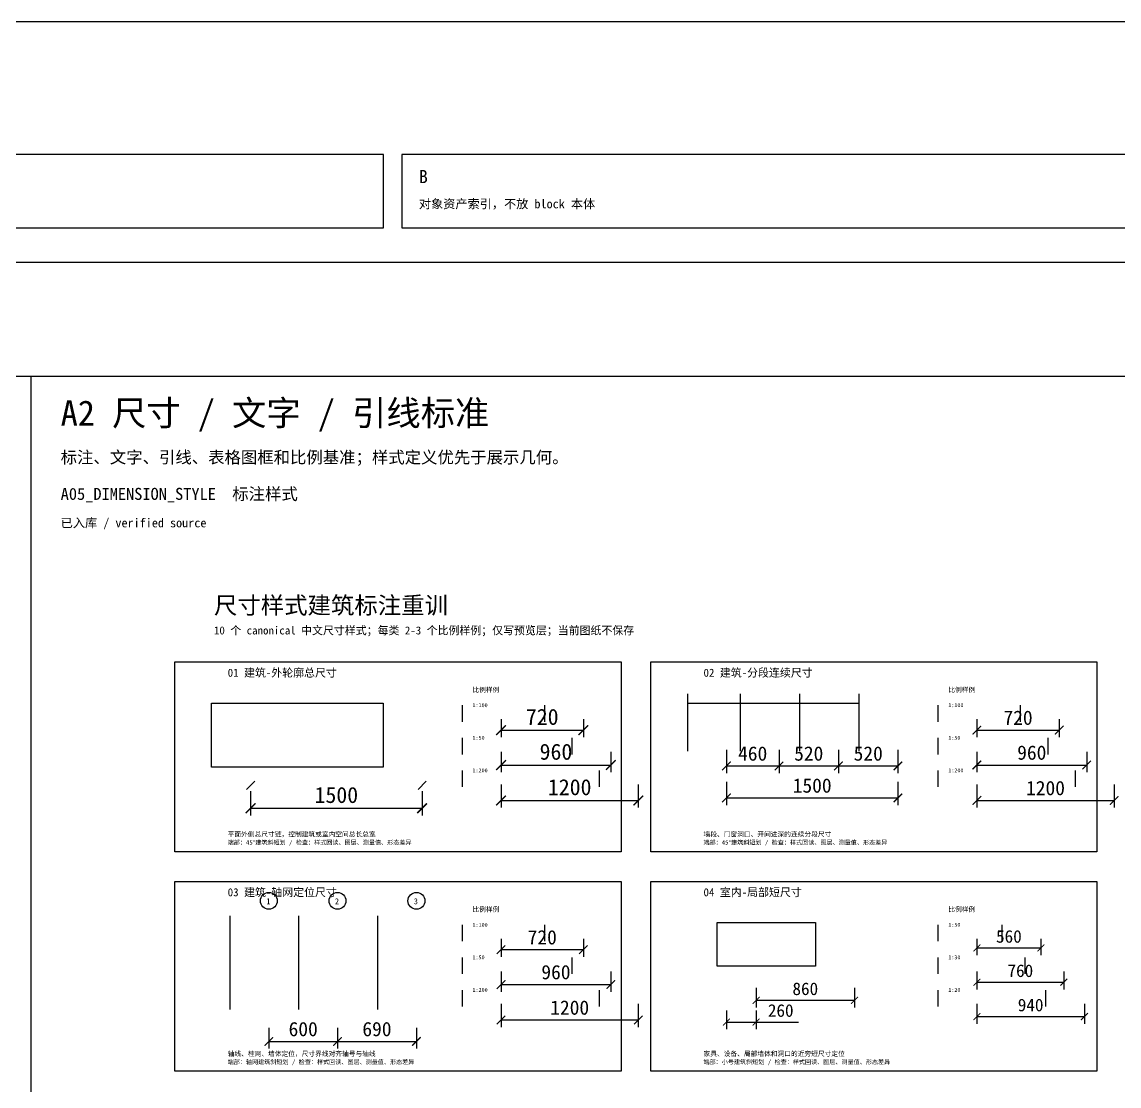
# Model space of a CAD drawing. Header units: millimetres. Extents: x 6750 to 45255, y -6250 to 13281.
# Drawn here: x 22762 to 32354, y 3974 to 13281 of the extents above; entities that cross this region are included whole.
import ezdxf

# ---------------------------------------------------------------- set-up
doc = ezdxf.new("R2010")
doc.units = ezdxf.units.MM
for name, color, linetype in [('ASSET_00_INDEX', 2, 'Continuous'), ('ASSET_01_CLEAN_ASSETS', 4, 'Continuous'), ('ASSET_LABEL', 7, 'Continuous'), ('ASSET_PROOF_CONTENT', 7, 'Continuous'), ('ASSET_RACK_BASE', 4, 'Continuous'), ('ASSET_RACK_OBJECTS', 3, 'Continuous')]:
    doc.layers.add(name, color=color, linetype=linetype)
doc.styles.add('CODEX_CN_TEXT', font='SimSun.ttf')
doc.dimstyles.new('训练-室内-局部短尺寸', dxfattribs={"dimscale": 50, "dimtxt": 2.2, "dimasz": 1.2, "dimexe": 1.25, "dimexo": 1, "dimgap": 0.9, "dimtad": 1, "dimdec": 0, "dimdsep": 46, "dimtxsty": 'CODEX_CN_TEXT', "dimblk": 'ARCHTICK', "dimblk1": 'ARCHTICK', "dimblk2": 'ARCHTICK', "dimcen": 2.5, "dimclrd": 4, "dimclre": 4, "dimclrt": 4, "dimadec": 0, "dimazin": 0, "dimtfac": 1, "dimtmove": 0, "dimatfit": 3, "dimfxl": 1, "dimarcsym": 0})
doc.dimstyles.new('训练-建筑-分段连续尺寸', dxfattribs={"dimscale": 50, "dimtxt": 2.5, "dimasz": 1.5, "dimexe": 1.25, "dimexo": 1, "dimgap": 0.9, "dimtad": 1, "dimdec": 0, "dimdsep": 46, "dimtxsty": 'CODEX_CN_TEXT', "dimblk": 'ARCHTICK', "dimblk1": 'ARCHTICK', "dimblk2": 'ARCHTICK', "dimcen": 2.5, "dimclrd": 7, "dimclre": 7, "dimclrt": 7, "dimadec": 0, "dimazin": 0, "dimtfac": 1, "dimtmove": 0, "dimatfit": 3, "dimfxl": 1, "dimarcsym": 0})
doc.dimstyles.new('训练-建筑-外轮廓总尺寸', dxfattribs={"dimscale": 50, "dimtxt": 2.8, "dimasz": 1.7, "dimexe": 1.25, "dimexo": 1, "dimgap": 0.9, "dimtad": 1, "dimdec": 0, "dimdsep": 46, "dimtxsty": 'CODEX_CN_TEXT', "dimblk": 'ARCHTICK', "dimblk1": 'ARCHTICK', "dimblk2": 'ARCHTICK', "dimcen": 2.5, "dimclrd": 7, "dimclre": 7, "dimclrt": 7, "dimadec": 0, "dimazin": 0, "dimtfac": 1, "dimtmove": 0, "dimatfit": 3, "dimfxl": 1, "dimarcsym": 0})
doc.dimstyles.new('训练-建筑-轴网定位尺寸', dxfattribs={"dimscale": 50, "dimtxt": 2.5, "dimasz": 1.5, "dimexe": 1.25, "dimexo": 1, "dimgap": 0.9, "dimtad": 1, "dimdec": 0, "dimdsep": 46, "dimtxsty": 'CODEX_CN_TEXT', "dimblk": 'ARCHTICK', "dimblk1": 'ARCHTICK', "dimblk2": 'ARCHTICK', "dimcen": 2.5, "dimclrd": 7, "dimclre": 7, "dimclrt": 7, "dimadec": 0, "dimazin": 0, "dimtfac": 1, "dimtmove": 0, "dimatfit": 3, "dimfxl": 1, "dimarcsym": 0})

# ---------------------------------------------------------------- blocks, each defined once
blk = doc.blocks.new('_ArchTick')
at = {"color": 0, "linetype": 'ByBlock', "const_width": 0.15}
blk.add_lwpolyline([(-0.5, -0.5), (0.5, 0.5)], dxfattribs=at)
blk = doc.blocks.new('*D91')
at = {"layer": 'ASSET_PROOF_CONTENT', "color": 7, "lineweight": -2, "transparency": 16777216}
for p, q in [((24760.9, 6553.7), (24760.9, 6341.2)), ((26260.9, 6553.7), (26260.9, 6341.2)), ((24760.9, 6403.7), (26260.9, 6403.7))]:
    blk.add_line(p, q, dxfattribs=at)
at = {"layer": 'Defpoints', "color": 0, "transparency": 16777216}
for p in [(24760.9, 6603.7), (26260.9, 6603.7), (26260.9, 6403.7)]:
    blk.add_point(p, dxfattribs=at)
at = {"layer": 'ASSET_PROOF_CONTENT', "color": 7, "lineweight": -2, "transparency": 16777216, "xscale": 85, "yscale": 85, "zscale": 85, "rotation": 180}
blk.add_blockref('_ArchTick', (24760.9, 6403.7), dxfattribs=at)
at = {"layer": 'ASSET_PROOF_CONTENT', "color": 7, "lineweight": -2, "transparency": 16777216, "xscale": 85, "yscale": 85, "zscale": 85}
blk.add_blockref('_ArchTick', (26260.9, 6403.7), dxfattribs=at)
at = {"layer": 'ASSET_PROOF_CONTENT', "color": 7, "transparency": 16777216, "insert": (25510.9, 6518.7), "char_height": 140, "attachment_point": 5, "style": 'CODEX_CN_TEXT'}
blk.add_mtext('1500', dxfattribs=at)
blk = doc.blocks.new('*D92')
at = {"layer": 'ASSET_PROOF_CONTENT', "color": 7, "lineweight": -2, "transparency": 16777216}
for p, q in [((26950.9, 7181.7), (26950.9, 7024.2)), ((27670.9, 7181.7), (27670.9, 7024.2)), ((26950.9, 7086.7), (27670.9, 7086.7))]:
    blk.add_line(p, q, dxfattribs=at)
at = {"layer": 'Defpoints', "color": 0, "transparency": 16777216}
for p in [(26950.9, 7231.7), (27670.9, 7231.7), (27670.9, 7086.7)]:
    blk.add_point(p, dxfattribs=at)
at = {"layer": 'ASSET_PROOF_CONTENT', "color": 7, "lineweight": -2, "transparency": 16777216, "xscale": 85, "yscale": 85, "zscale": 85, "rotation": 180}
blk.add_blockref('_ArchTick', (26950.9, 7086.7), dxfattribs=at)
at = {"layer": 'ASSET_PROOF_CONTENT', "color": 7, "lineweight": -2, "transparency": 16777216, "xscale": 85, "yscale": 85, "zscale": 85}
blk.add_blockref('_ArchTick', (27670.9, 7086.7), dxfattribs=at)
at = {"layer": 'ASSET_PROOF_CONTENT', "color": 7, "transparency": 16777216, "insert": (27310.9, 7201.7), "char_height": 140, "attachment_point": 5, "style": 'CODEX_CN_TEXT'}
blk.add_mtext('720', dxfattribs=at)
blk = doc.blocks.new('*D93')
at = {"layer": 'ASSET_PROOF_CONTENT', "color": 7, "lineweight": -2, "transparency": 16777216}
for p, q in [((26950.9, 6896.7), (26950.9, 6719.2)), ((27910.9, 6896.7), (27910.9, 6719.2)), ((26950.9, 6781.7), (27910.9, 6781.7))]:
    blk.add_line(p, q, dxfattribs=at)
at = {"layer": 'Defpoints', "color": 0, "transparency": 16777216}
for p in [(26950.9, 6946.7), (27910.9, 6946.7), (27910.9, 6781.7)]:
    blk.add_point(p, dxfattribs=at)
at = {"layer": 'ASSET_PROOF_CONTENT', "color": 7, "lineweight": -2, "transparency": 16777216, "xscale": 85, "yscale": 85, "zscale": 85, "rotation": 180}
blk.add_blockref('_ArchTick', (26950.9, 6781.7), dxfattribs=at)
at = {"layer": 'ASSET_PROOF_CONTENT', "color": 7, "lineweight": -2, "transparency": 16777216, "xscale": 85, "yscale": 85, "zscale": 85}
blk.add_blockref('_ArchTick', (27910.9, 6781.7), dxfattribs=at)
at = {"layer": 'ASSET_PROOF_CONTENT', "color": 7, "transparency": 16777216, "insert": (27430.9, 6896.7), "char_height": 140, "attachment_point": 5, "style": 'CODEX_CN_TEXT'}
blk.add_mtext('960', dxfattribs=at)
blk = doc.blocks.new('*D94')
at = {"layer": 'ASSET_PROOF_CONTENT', "color": 7, "lineweight": -2, "transparency": 16777216}
for p, q in [((26950.9, 6611.7), (26950.9, 6409.2)), ((28150.9, 6611.7), (28150.9, 6409.2)), ((26950.9, 6471.7), (28150.9, 6471.7))]:
    blk.add_line(p, q, dxfattribs=at)
at = {"layer": 'Defpoints', "color": 0, "transparency": 16777216}
for p in [(26950.9, 6661.7), (28150.9, 6661.7), (28150.9, 6471.7)]:
    blk.add_point(p, dxfattribs=at)
at = {"layer": 'ASSET_PROOF_CONTENT', "color": 7, "lineweight": -2, "transparency": 16777216, "xscale": 85, "yscale": 85, "zscale": 85, "rotation": 180}
blk.add_blockref('_ArchTick', (26950.9, 6471.7), dxfattribs=at)
at = {"layer": 'ASSET_PROOF_CONTENT', "color": 7, "lineweight": -2, "transparency": 16777216, "xscale": 85, "yscale": 85, "zscale": 85}
blk.add_blockref('_ArchTick', (28150.9, 6471.7), dxfattribs=at)
at = {"layer": 'ASSET_PROOF_CONTENT', "color": 7, "transparency": 16777216, "insert": (27550.9, 6586.7), "char_height": 140, "attachment_point": 5, "style": 'CODEX_CN_TEXT'}
blk.add_mtext('1200', dxfattribs=at)
blk = doc.blocks.new('*D95')
at = {"layer": 'ASSET_PROOF_CONTENT', "color": 7, "lineweight": -2, "transparency": 16777216}
for p, q in [((28920.9, 6913.7), (28920.9, 6711.2)), ((29380.9, 6913.7), (29380.9, 6711.2)), ((28920.9, 6773.7), (29380.9, 6773.7))]:
    blk.add_line(p, q, dxfattribs=at)
at = {"layer": 'Defpoints', "color": 0, "transparency": 16777216}
for p in [(28920.9, 6963.7), (29380.9, 6963.7), (29380.9, 6773.7)]:
    blk.add_point(p, dxfattribs=at)
at = {"layer": 'ASSET_PROOF_CONTENT', "color": 7, "lineweight": -2, "transparency": 16777216, "xscale": 75, "yscale": 75, "zscale": 75, "rotation": 180}
blk.add_blockref('_ArchTick', (28920.9, 6773.7), dxfattribs=at)
at = {"layer": 'ASSET_PROOF_CONTENT', "color": 7, "lineweight": -2, "transparency": 16777216, "xscale": 75, "yscale": 75, "zscale": 75}
blk.add_blockref('_ArchTick', (29380.9, 6773.7), dxfattribs=at)
at = {"layer": 'ASSET_PROOF_CONTENT', "color": 7, "transparency": 16777216, "insert": (29150.9, 6881.2), "char_height": 125, "attachment_point": 5, "style": 'CODEX_CN_TEXT'}
blk.add_mtext('460', dxfattribs=at)
blk = doc.blocks.new('*D96')
at = {"layer": 'ASSET_PROOF_CONTENT', "color": 7, "lineweight": -2, "transparency": 16777216}
for p, q in [((29380.9, 6913.7), (29380.9, 6711.2)), ((29900.9, 6913.7), (29900.9, 6711.2)), ((29380.9, 6773.7), (29900.9, 6773.7))]:
    blk.add_line(p, q, dxfattribs=at)
at = {"layer": 'Defpoints', "color": 0, "transparency": 16777216}
for p in [(29380.9, 6963.7), (29900.9, 6963.7), (29900.9, 6773.7)]:
    blk.add_point(p, dxfattribs=at)
at = {"layer": 'ASSET_PROOF_CONTENT', "color": 7, "lineweight": -2, "transparency": 16777216, "xscale": 75, "yscale": 75, "zscale": 75, "rotation": 180}
blk.add_blockref('_ArchTick', (29380.9, 6773.7), dxfattribs=at)
at = {"layer": 'ASSET_PROOF_CONTENT', "color": 7, "lineweight": -2, "transparency": 16777216, "xscale": 75, "yscale": 75, "zscale": 75}
blk.add_blockref('_ArchTick', (29900.9, 6773.7), dxfattribs=at)
at = {"layer": 'ASSET_PROOF_CONTENT', "color": 7, "transparency": 16777216, "insert": (29640.9, 6881.2), "char_height": 125, "attachment_point": 5, "style": 'CODEX_CN_TEXT'}
blk.add_mtext('520', dxfattribs=at)
blk = doc.blocks.new('*D97')
at = {"layer": 'ASSET_PROOF_CONTENT', "color": 7, "lineweight": -2, "transparency": 16777216}
for p, q in [((29900.9, 6913.7), (29900.9, 6711.2)), ((30420.9, 6913.7), (30420.9, 6711.2)), ((29900.9, 6773.7), (30420.9, 6773.7))]:
    blk.add_line(p, q, dxfattribs=at)
at = {"layer": 'Defpoints', "color": 0, "transparency": 16777216}
for p in [(29900.9, 6963.7), (30420.9, 6963.7), (30420.9, 6773.7)]:
    blk.add_point(p, dxfattribs=at)
at = {"layer": 'ASSET_PROOF_CONTENT', "color": 7, "lineweight": -2, "transparency": 16777216, "xscale": 75, "yscale": 75, "zscale": 75, "rotation": 180}
blk.add_blockref('_ArchTick', (29900.9, 6773.7), dxfattribs=at)
at = {"layer": 'ASSET_PROOF_CONTENT', "color": 7, "lineweight": -2, "transparency": 16777216, "xscale": 75, "yscale": 75, "zscale": 75}
blk.add_blockref('_ArchTick', (30420.9, 6773.7), dxfattribs=at)
at = {"layer": 'ASSET_PROOF_CONTENT', "color": 7, "transparency": 16777216, "insert": (30160.9, 6881.2), "char_height": 125, "attachment_point": 5, "style": 'CODEX_CN_TEXT'}
blk.add_mtext('520', dxfattribs=at)
blk = doc.blocks.new('*D98')
at = {"layer": 'ASSET_PROOF_CONTENT', "color": 7, "lineweight": -2, "transparency": 16777216}
for p, q in [((28920.9, 6633.7), (28920.9, 6431.2)), ((30420.9, 6633.7), (30420.9, 6431.2)), ((28920.9, 6493.7), (30420.9, 6493.7))]:
    blk.add_line(p, q, dxfattribs=at)
at = {"layer": 'Defpoints', "color": 0, "transparency": 16777216}
for p in [(28920.9, 6683.7), (30420.9, 6683.7), (30420.9, 6493.7)]:
    blk.add_point(p, dxfattribs=at)
at = {"layer": 'ASSET_PROOF_CONTENT', "color": 7, "lineweight": -2, "transparency": 16777216, "xscale": 75, "yscale": 75, "zscale": 75, "rotation": 180}
blk.add_blockref('_ArchTick', (28920.9, 6493.7), dxfattribs=at)
at = {"layer": 'ASSET_PROOF_CONTENT', "color": 7, "lineweight": -2, "transparency": 16777216, "xscale": 75, "yscale": 75, "zscale": 75}
blk.add_blockref('_ArchTick', (30420.9, 6493.7), dxfattribs=at)
at = {"layer": 'ASSET_PROOF_CONTENT', "color": 7, "transparency": 16777216, "insert": (29670.9, 6601.2), "char_height": 125, "attachment_point": 5, "style": 'CODEX_CN_TEXT'}
blk.add_mtext('1500', dxfattribs=at)
blk = doc.blocks.new('*D99')
at = {"layer": 'ASSET_PROOF_CONTENT', "color": 7, "lineweight": -2, "transparency": 16777216}
for p, q in [((31110.9, 7181.7), (31110.9, 7024.2)), ((31830.9, 7181.7), (31830.9, 7024.2)), ((31110.9, 7086.7), (31830.9, 7086.7))]:
    blk.add_line(p, q, dxfattribs=at)
at = {"layer": 'Defpoints', "color": 0, "transparency": 16777216}
for p in [(31110.9, 7231.7), (31830.9, 7231.7), (31830.9, 7086.7)]:
    blk.add_point(p, dxfattribs=at)
at = {"layer": 'ASSET_PROOF_CONTENT', "color": 7, "lineweight": -2, "transparency": 16777216, "xscale": 75, "yscale": 75, "zscale": 75, "rotation": 180}
blk.add_blockref('_ArchTick', (31110.9, 7086.7), dxfattribs=at)
at = {"layer": 'ASSET_PROOF_CONTENT', "color": 7, "lineweight": -2, "transparency": 16777216, "xscale": 75, "yscale": 75, "zscale": 75}
blk.add_blockref('_ArchTick', (31830.9, 7086.7), dxfattribs=at)
at = {"layer": 'ASSET_PROOF_CONTENT', "color": 7, "transparency": 16777216, "insert": (31470.9, 7194.2), "char_height": 125, "attachment_point": 5, "style": 'CODEX_CN_TEXT'}
blk.add_mtext('720', dxfattribs=at)
blk = doc.blocks.new('*D100')
at = {"layer": 'ASSET_PROOF_CONTENT', "color": 7, "lineweight": -2, "transparency": 16777216}
for p, q in [((31110.9, 6896.7), (31110.9, 6719.2)), ((32070.9, 6896.7), (32070.9, 6719.2)), ((31110.9, 6781.7), (32070.9, 6781.7))]:
    blk.add_line(p, q, dxfattribs=at)
at = {"layer": 'Defpoints', "color": 0, "transparency": 16777216}
for p in [(31110.9, 6946.7), (32070.9, 6946.7), (32070.9, 6781.7)]:
    blk.add_point(p, dxfattribs=at)
at = {"layer": 'ASSET_PROOF_CONTENT', "color": 7, "lineweight": -2, "transparency": 16777216, "xscale": 75, "yscale": 75, "zscale": 75, "rotation": 180}
blk.add_blockref('_ArchTick', (31110.9, 6781.7), dxfattribs=at)
at = {"layer": 'ASSET_PROOF_CONTENT', "color": 7, "lineweight": -2, "transparency": 16777216, "xscale": 75, "yscale": 75, "zscale": 75}
blk.add_blockref('_ArchTick', (32070.9, 6781.7), dxfattribs=at)
at = {"layer": 'ASSET_PROOF_CONTENT', "color": 7, "transparency": 16777216, "insert": (31590.9, 6889.2), "char_height": 125, "attachment_point": 5, "style": 'CODEX_CN_TEXT'}
blk.add_mtext('960', dxfattribs=at)
blk = doc.blocks.new('*D101')
at = {"layer": 'ASSET_PROOF_CONTENT', "color": 7, "lineweight": -2, "transparency": 16777216}
for p, q in [((31110.9, 6611.7), (31110.9, 6409.2)), ((32310.9, 6611.7), (32310.9, 6409.2)), ((31110.9, 6471.7), (32310.9, 6471.7))]:
    blk.add_line(p, q, dxfattribs=at)
at = {"layer": 'Defpoints', "color": 0, "transparency": 16777216}
for p in [(31110.9, 6661.7), (32310.9, 6661.7), (32310.9, 6471.7)]:
    blk.add_point(p, dxfattribs=at)
at = {"layer": 'ASSET_PROOF_CONTENT', "color": 7, "lineweight": -2, "transparency": 16777216, "xscale": 75, "yscale": 75, "zscale": 75, "rotation": 180}
blk.add_blockref('_ArchTick', (31110.9, 6471.7), dxfattribs=at)
at = {"layer": 'ASSET_PROOF_CONTENT', "color": 7, "lineweight": -2, "transparency": 16777216, "xscale": 75, "yscale": 75, "zscale": 75}
blk.add_blockref('_ArchTick', (32310.9, 6471.7), dxfattribs=at)
at = {"layer": 'ASSET_PROOF_CONTENT', "color": 7, "transparency": 16777216, "insert": (31710.9, 6579.2), "char_height": 125, "attachment_point": 5, "style": 'CODEX_CN_TEXT'}
blk.add_mtext('1200', dxfattribs=at)
blk = doc.blocks.new('*D102')
at = {"layer": 'ASSET_PROOF_CONTENT', "color": 7, "lineweight": -2, "transparency": 16777216}
for p, q in [((24920.9, 4483.7), (24920.9, 4301.2)), ((25520.9, 4483.7), (25520.9, 4301.2)), ((24920.9, 4363.7), (25520.9, 4363.7))]:
    blk.add_line(p, q, dxfattribs=at)
at = {"layer": 'Defpoints', "color": 0, "transparency": 16777216}
for p in [(24920.9, 4533.7), (25520.9, 4533.7), (25520.9, 4363.7)]:
    blk.add_point(p, dxfattribs=at)
at = {"layer": 'ASSET_PROOF_CONTENT', "color": 7, "lineweight": -2, "transparency": 16777216, "xscale": 75, "yscale": 75, "zscale": 75, "rotation": 180}
blk.add_blockref('_ArchTick', (24920.9, 4363.7), dxfattribs=at)
at = {"layer": 'ASSET_PROOF_CONTENT', "color": 7, "lineweight": -2, "transparency": 16777216, "xscale": 75, "yscale": 75, "zscale": 75}
blk.add_blockref('_ArchTick', (25520.9, 4363.7), dxfattribs=at)
at = {"layer": 'ASSET_PROOF_CONTENT', "color": 7, "transparency": 16777216, "insert": (25220.9, 4471.2), "char_height": 125, "attachment_point": 5, "style": 'CODEX_CN_TEXT'}
blk.add_mtext('600', dxfattribs=at)
blk = doc.blocks.new('*D103')
at = {"layer": 'ASSET_PROOF_CONTENT', "color": 7, "lineweight": -2, "transparency": 16777216}
for p, q in [((25520.9, 4483.7), (25520.9, 4301.2)), ((26210.9, 4483.7), (26210.9, 4301.2)), ((25520.9, 4363.7), (26210.9, 4363.7))]:
    blk.add_line(p, q, dxfattribs=at)
at = {"layer": 'Defpoints', "color": 0, "transparency": 16777216}
for p in [(25520.9, 4533.7), (26210.9, 4533.7), (26210.9, 4363.7)]:
    blk.add_point(p, dxfattribs=at)
at = {"layer": 'ASSET_PROOF_CONTENT', "color": 7, "lineweight": -2, "transparency": 16777216, "xscale": 75, "yscale": 75, "zscale": 75, "rotation": 180}
blk.add_blockref('_ArchTick', (25520.9, 4363.7), dxfattribs=at)
at = {"layer": 'ASSET_PROOF_CONTENT', "color": 7, "lineweight": -2, "transparency": 16777216, "xscale": 75, "yscale": 75, "zscale": 75}
blk.add_blockref('_ArchTick', (26210.9, 4363.7), dxfattribs=at)
at = {"layer": 'ASSET_PROOF_CONTENT', "color": 7, "transparency": 16777216, "insert": (25865.9, 4471.2), "char_height": 125, "attachment_point": 5, "style": 'CODEX_CN_TEXT'}
blk.add_mtext('690', dxfattribs=at)
blk = doc.blocks.new('*D104')
at = {"layer": 'ASSET_PROOF_CONTENT', "color": 7, "lineweight": -2, "transparency": 16777216}
for p, q in [((26950.9, 5261.7), (26950.9, 5104.2)), ((27670.9, 5261.7), (27670.9, 5104.2)), ((26950.9, 5166.7), (27670.9, 5166.7))]:
    blk.add_line(p, q, dxfattribs=at)
at = {"layer": 'Defpoints', "color": 0, "transparency": 16777216}
for p in [(26950.9, 5311.7), (27670.9, 5311.7), (27670.9, 5166.7)]:
    blk.add_point(p, dxfattribs=at)
at = {"layer": 'ASSET_PROOF_CONTENT', "color": 7, "lineweight": -2, "transparency": 16777216, "xscale": 75, "yscale": 75, "zscale": 75, "rotation": 180}
blk.add_blockref('_ArchTick', (26950.9, 5166.7), dxfattribs=at)
at = {"layer": 'ASSET_PROOF_CONTENT', "color": 7, "lineweight": -2, "transparency": 16777216, "xscale": 75, "yscale": 75, "zscale": 75}
blk.add_blockref('_ArchTick', (27670.9, 5166.7), dxfattribs=at)
at = {"layer": 'ASSET_PROOF_CONTENT', "color": 7, "transparency": 16777216, "insert": (27310.9, 5274.2), "char_height": 125, "attachment_point": 5, "style": 'CODEX_CN_TEXT'}
blk.add_mtext('720', dxfattribs=at)
blk = doc.blocks.new('*D105')
at = {"layer": 'ASSET_PROOF_CONTENT', "color": 7, "lineweight": -2, "transparency": 16777216}
for p, q in [((26950.9, 4976.7), (26950.9, 4799.2)), ((27910.9, 4976.7), (27910.9, 4799.2)), ((26950.9, 4861.7), (27910.9, 4861.7))]:
    blk.add_line(p, q, dxfattribs=at)
at = {"layer": 'Defpoints', "color": 0, "transparency": 16777216}
for p in [(26950.9, 5026.7), (27910.9, 5026.7), (27910.9, 4861.7)]:
    blk.add_point(p, dxfattribs=at)
at = {"layer": 'ASSET_PROOF_CONTENT', "color": 7, "lineweight": -2, "transparency": 16777216, "xscale": 75, "yscale": 75, "zscale": 75, "rotation": 180}
blk.add_blockref('_ArchTick', (26950.9, 4861.7), dxfattribs=at)
at = {"layer": 'ASSET_PROOF_CONTENT', "color": 7, "lineweight": -2, "transparency": 16777216, "xscale": 75, "yscale": 75, "zscale": 75}
blk.add_blockref('_ArchTick', (27910.9, 4861.7), dxfattribs=at)
at = {"layer": 'ASSET_PROOF_CONTENT', "color": 7, "transparency": 16777216, "insert": (27430.9, 4969.2), "char_height": 125, "attachment_point": 5, "style": 'CODEX_CN_TEXT'}
blk.add_mtext('960', dxfattribs=at)
blk = doc.blocks.new('*D106')
at = {"layer": 'ASSET_PROOF_CONTENT', "color": 7, "lineweight": -2, "transparency": 16777216}
for p, q in [((26950.9, 4691.7), (26950.9, 4489.2)), ((28150.9, 4691.7), (28150.9, 4489.2)), ((26950.9, 4551.7), (28150.9, 4551.7))]:
    blk.add_line(p, q, dxfattribs=at)
at = {"layer": 'Defpoints', "color": 0, "transparency": 16777216}
for p in [(26950.9, 4741.7), (28150.9, 4741.7), (28150.9, 4551.7)]:
    blk.add_point(p, dxfattribs=at)
at = {"layer": 'ASSET_PROOF_CONTENT', "color": 7, "lineweight": -2, "transparency": 16777216, "xscale": 75, "yscale": 75, "zscale": 75, "rotation": 180}
blk.add_blockref('_ArchTick', (26950.9, 4551.7), dxfattribs=at)
at = {"layer": 'ASSET_PROOF_CONTENT', "color": 7, "lineweight": -2, "transparency": 16777216, "xscale": 75, "yscale": 75, "zscale": 75}
blk.add_blockref('_ArchTick', (28150.9, 4551.7), dxfattribs=at)
at = {"layer": 'ASSET_PROOF_CONTENT', "color": 7, "transparency": 16777216, "insert": (27550.9, 4659.2), "char_height": 125, "attachment_point": 5, "style": 'CODEX_CN_TEXT'}
blk.add_mtext('1200', dxfattribs=at)
blk = doc.blocks.new('*D107')
at = {"layer": 'ASSET_PROOF_CONTENT', "color": 4, "lineweight": -2, "transparency": 16777216}
for p, q in [((29180.9, 4833.7), (29180.9, 4661.2)), ((30040.9, 4833.7), (30040.9, 4661.2)), ((29180.9, 4723.7), (30040.9, 4723.7))]:
    blk.add_line(p, q, dxfattribs=at)
at = {"layer": 'Defpoints', "color": 0, "transparency": 16777216}
for p in [(29180.9, 4883.7), (30040.9, 4883.7), (30040.9, 4723.7)]:
    blk.add_point(p, dxfattribs=at)
at = {"layer": 'ASSET_PROOF_CONTENT', "color": 4, "lineweight": -2, "transparency": 16777216, "xscale": 60, "yscale": 60, "zscale": 60, "rotation": 180}
blk.add_blockref('_ArchTick', (29180.9, 4723.7), dxfattribs=at)
at = {"layer": 'ASSET_PROOF_CONTENT', "color": 4, "lineweight": -2, "transparency": 16777216, "xscale": 60, "yscale": 60, "zscale": 60}
blk.add_blockref('_ArchTick', (30040.9, 4723.7), dxfattribs=at)
at = {"layer": 'ASSET_PROOF_CONTENT', "color": 4, "transparency": 16777216, "insert": (29610.9, 4823.7), "char_height": 110, "attachment_point": 5, "style": 'CODEX_CN_TEXT'}
blk.add_mtext('860', dxfattribs=at)
blk = doc.blocks.new('*D108')
at = {"layer": 'ASSET_PROOF_CONTENT', "color": 4, "lineweight": -2, "transparency": 16777216}
for p, q in [((28920.9, 4633.7), (28920.9, 4471.2)), ((29180.9, 4633.7), (29180.9, 4471.2)), ((28920.9, 4533.7), (29180.9, 4533.7)), ((29180.9, 4533.7), (29550.9, 4533.7))]:
    blk.add_line(p, q, dxfattribs=at)
at = {"layer": 'Defpoints', "color": 0, "transparency": 16777216}
for p in [(28920.9, 4683.7), (29180.9, 4683.7), (29180.9, 4533.7)]:
    blk.add_point(p, dxfattribs=at)
at = {"layer": 'ASSET_PROOF_CONTENT', "color": 4, "lineweight": -2, "transparency": 16777216, "xscale": 60, "yscale": 60, "zscale": 60, "rotation": 180}
blk.add_blockref('_ArchTick', (28920.9, 4533.7), dxfattribs=at)
at = {"layer": 'ASSET_PROOF_CONTENT', "color": 4, "lineweight": -2, "transparency": 16777216, "xscale": 60, "yscale": 60, "zscale": 60}
blk.add_blockref('_ArchTick', (29180.9, 4533.7), dxfattribs=at)
at = {"layer": 'ASSET_PROOF_CONTENT', "color": 4, "transparency": 16777216, "insert": (29395.9, 4633.7), "char_height": 110, "attachment_point": 5, "style": 'CODEX_CN_TEXT'}
blk.add_mtext('260', dxfattribs=at)
blk = doc.blocks.new('*D109')
at = {"layer": 'ASSET_PROOF_CONTENT', "color": 4, "lineweight": -2, "transparency": 16777216}
for p, q in [((31110.9, 5261.7), (31110.9, 5119.2)), ((31110.9, 5181.7), (31670.9, 5181.7)), ((31670.9, 5261.7), (31670.9, 5119.2))]:
    blk.add_line(p, q, dxfattribs=at)
at = {"layer": 'Defpoints', "color": 0, "transparency": 16777216}
for p in [(31110.9, 5311.7), (31670.9, 5311.7), (31670.9, 5181.7)]:
    blk.add_point(p, dxfattribs=at)
at = {"layer": 'ASSET_PROOF_CONTENT', "color": 4, "lineweight": -2, "transparency": 16777216, "xscale": 60, "yscale": 60, "zscale": 60, "rotation": 180}
blk.add_blockref('_ArchTick', (31110.9, 5181.7), dxfattribs=at)
at = {"layer": 'ASSET_PROOF_CONTENT', "color": 4, "lineweight": -2, "transparency": 16777216, "xscale": 60, "yscale": 60, "zscale": 60}
blk.add_blockref('_ArchTick', (31670.9, 5181.7), dxfattribs=at)
at = {"layer": 'ASSET_PROOF_CONTENT', "color": 4, "transparency": 16777216, "insert": (31390.9, 5281.7), "char_height": 110, "attachment_point": 5, "style": 'CODEX_CN_TEXT'}
blk.add_mtext('560', dxfattribs=at)
blk = doc.blocks.new('*D110')
at = {"layer": 'ASSET_PROOF_CONTENT', "color": 4, "lineweight": -2, "transparency": 16777216}
for p, q in [((31110.9, 4976.7), (31110.9, 4819.2)), ((31870.9, 4976.7), (31870.9, 4819.2)), ((31110.9, 4881.7), (31870.9, 4881.7))]:
    blk.add_line(p, q, dxfattribs=at)
at = {"layer": 'Defpoints', "color": 0, "transparency": 16777216}
for p in [(31110.9, 5026.7), (31870.9, 5026.7), (31870.9, 4881.7)]:
    blk.add_point(p, dxfattribs=at)
at = {"layer": 'ASSET_PROOF_CONTENT', "color": 4, "lineweight": -2, "transparency": 16777216, "xscale": 60, "yscale": 60, "zscale": 60, "rotation": 180}
blk.add_blockref('_ArchTick', (31110.9, 4881.7), dxfattribs=at)
at = {"layer": 'ASSET_PROOF_CONTENT', "color": 4, "lineweight": -2, "transparency": 16777216, "xscale": 60, "yscale": 60, "zscale": 60}
blk.add_blockref('_ArchTick', (31870.9, 4881.7), dxfattribs=at)
at = {"layer": 'ASSET_PROOF_CONTENT', "color": 4, "transparency": 16777216, "insert": (31490.9, 4981.7), "char_height": 110, "attachment_point": 5, "style": 'CODEX_CN_TEXT'}
blk.add_mtext('760', dxfattribs=at)
blk = doc.blocks.new('*D111')
at = {"layer": 'ASSET_PROOF_CONTENT', "color": 4, "lineweight": -2, "transparency": 16777216}
for p, q in [((31110.9, 4691.7), (31110.9, 4519.2)), ((32050.9, 4691.7), (32050.9, 4519.2)), ((31110.9, 4581.7), (32050.9, 4581.7))]:
    blk.add_line(p, q, dxfattribs=at)
at = {"layer": 'Defpoints', "color": 0, "transparency": 16777216}
for p in [(31110.9, 4741.7), (32050.9, 4741.7), (32050.9, 4581.7)]:
    blk.add_point(p, dxfattribs=at)
at = {"layer": 'ASSET_PROOF_CONTENT', "color": 4, "lineweight": -2, "transparency": 16777216, "xscale": 60, "yscale": 60, "zscale": 60, "rotation": 180}
blk.add_blockref('_ArchTick', (31110.9, 4581.7), dxfattribs=at)
at = {"layer": 'ASSET_PROOF_CONTENT', "color": 4, "lineweight": -2, "transparency": 16777216, "xscale": 60, "yscale": 60, "zscale": 60}
blk.add_blockref('_ArchTick', (32050.9, 4581.7), dxfattribs=at)
at = {"layer": 'ASSET_PROOF_CONTENT', "color": 4, "transparency": 16777216, "insert": (31580.9, 4681.7), "char_height": 110, "attachment_point": 5, "style": 'CODEX_CN_TEXT'}
blk.add_mtext('940', dxfattribs=at)

msp = doc.modelspace()

# ---------------------------------------------------------------- linework, layer by layer
at = {"layer": 'ASSET_00_INDEX', "color": 2}
for p, q in [((45254.9, 13280.5), (6750, 13280.5)), ((6750, 11180.5), (45254.9, 11180.5))]:
    msp.add_line(p, q, dxfattribs=at)
at = {"layer": 'ASSET_01_CLEAN_ASSETS', "color": 4}
for p, q in [((34054.9, 10180.5), (6750, 10180.5)), ((34054.9, 10180.5), (22840.9, 10180.5)), ((22840.9, 10180.5), (22840.9, -3350))]:
    msp.add_line(p, q, dxfattribs=at)
at = {"layer": 'ASSET_PROOF_CONTENT', "color": 7}
for p, q in [((24100, 7683.7), (28000, 7683.7)), ((24100, 6023.7), (24100, 7683.7)), ((28000, 7683.7), (28000, 6023.7)), ((28260, 7683.7), (32160, 7683.7)), ((28260, 6023.7), (28260, 7683.7)), ((32160, 7683.7), (32160, 6023.7)), ((28580, 7403.7), (28580, 6903.7)), ((29040, 7403.7), (29040, 6903.7)), ((29560, 7403.7), (29560, 6903.7)), ((30080, 7403.7), (30080, 6903.7)), ((24420, 7323.7), (25920, 7323.7)), ((24420, 6763.7), (24420, 7323.7)), ((25920, 7323.7), (25920, 6763.7)), ((26610, 7303.7), (26610, 7159.7)), ((27330, 7303.7), (27330, 7159.7)), ((28580, 7323.7), (30080, 7323.7)), ((30770, 7303.7), (30770, 7159.7)), ((31490, 7303.7), (31490, 7159.7)), ((26610, 7018.7), (26610, 6874.7)), ((27570, 7018.7), (27570, 6874.7)), ((30770, 7018.7), (30770, 6874.7)), ((31730, 7018.7), (31730, 6874.7)), ((25920, 6763.7), (24420, 6763.7)), ((26610, 6733.7), (26610, 6589.7)), ((27810, 6733.7), (27810, 6589.7)), ((30770, 6733.7), (30770, 6589.7)), ((31970, 6733.7), (31970, 6589.7)), ((28000, 6023.7), (24100, 6023.7)), ((32160, 6023.7), (28260, 6023.7)), ((24100, 5763.7), (28000, 5763.7)), ((24100, 4103.7), (24100, 5763.7)), ((28000, 5763.7), (28000, 4103.7)), ((28260, 5763.7), (32160, 5763.7)), ((28260, 4103.7), (28260, 5763.7)), ((32160, 5763.7), (32160, 4103.7)), ((24580, 5463.7), (24580, 4643.7)), ((25180, 5463.7), (25180, 4643.7)), ((25870, 5463.7), (25870, 4643.7)), ((26610, 5383.7), (26610, 5239.7)), ((27330, 5383.7), (27330, 5239.7)), ((26610, 5098.7), (26610, 4954.7)), ((27570, 5098.7), (27570, 4954.7)), ((26610, 4813.7), (26610, 4669.7)), ((27810, 4813.7), (27810, 4669.7)), ((28000, 4103.7), (24100, 4103.7)), ((32160, 4103.7), (28260, 4103.7))]:
    msp.add_line(p, q, dxfattribs=at)
at = {"layer": 'ASSET_PROOF_CONTENT', "color": 1}
for p, q in [((24724.9, 6567.7), (24796.9, 6639.7)), ((26224.9, 6567.7), (26296.9, 6639.7))]:
    msp.add_line(p, q, dxfattribs=at)
at = {"layer": 'ASSET_PROOF_CONTENT', "color": 4}
for p, q in [((28840, 5403.7), (29700, 5403.7)), ((28840, 5023.7), (28840, 5403.7)), ((29700, 5403.7), (29700, 5023.7)), ((30770, 5383.7), (30770, 5239.7)), ((31330, 5383.7), (31330, 5239.7)), ((30770, 5098.7), (30770, 4954.7)), ((31530, 5098.7), (31530, 4954.7)), ((29700, 5023.7), (28840, 5023.7)), ((30770, 4813.7), (30770, 4669.7)), ((31710, 4813.7), (31710, 4669.7))]:
    msp.add_line(p, q, dxfattribs=at)
at = {"layer": 'ASSET_PROOF_CONTENT', "color": 2}
for centre in [(24920.9, 5593.7), (25520.9, 5593.7), (26210.9, 5593.7)]:
    msp.add_circle(centre, 74, dxfattribs=at)
at = {"layer": 'ASSET_RACK_BASE', "color": 4}
for p, q in [((25922.4, 12120.5), (16666.2, 12120.5)), ((25922.4, 11480.5), (25922.4, 12120.5)), ((16666.2, 11480.5), (25922.4, 11480.5))]:
    msp.add_line(p, q, dxfattribs=at)
at = {"layer": 'ASSET_RACK_OBJECTS', "color": 3}
for p, q in [((35338.6, 12120.5), (26082.4, 12120.5)), ((26082.4, 12120.5), (26082.4, 11480.5)), ((26082.4, 11480.5), (35338.6, 11480.5))]:
    msp.add_line(p, q, dxfattribs=at)

# ---------------------------------------------------------------- texts
at = {"layer": 'ASSET_LABEL', "color": 7, "style": 'CODEX_CN_TEXT'}
for s, height, p in [('B', 115, (26232.4, 11870.5)), ('对象资产索引，不放 block 本体', 78, (26232.4, 11650.5)), ('标注、文字、引线、表格图框和比例基准；样式定义优先于展示几何。', 105, (23100.9, 9420.5)), ('A05_DIMENSION_STYLE  标注样式', 105, (23100.9, 9100.5))]:
    msp.add_text(s, height=height, dxfattribs=at).set_placement(p)
at = {"layer": 'ASSET_LABEL', "color": 2, "style": 'CODEX_CN_TEXT'}
msp.add_text('A2 尺寸 / 文字 / 引线标准', height=220, dxfattribs=at).set_placement((23100.9, 9750.5))
at = {"layer": 'ASSET_LABEL', "color": 4, "style": 'CODEX_CN_TEXT'}
msp.add_text('已入库 / verified source', height=78, dxfattribs=at).set_placement((23100.9, 8860.5))
at = {"layer": 'ASSET_PROOF_CONTENT', "color": 2, "style": 'CODEX_CN_TEXT'}
for s, height, p in [('尺寸样式建筑标注重训', 150, (24440.9, 8103.7)), ('01 建筑-外轮廓总尺寸', 70, (24560.9, 7553.7)), ('02 建筑-分段连续尺寸', 70, (28720.9, 7553.7)), ('比例样例', 42, (26700.9, 7418.7)), ('比例样例', 42, (30860.9, 7418.7)), ('03 建筑-轴网定位尺寸', 70, (24560.9, 5633.7)), ('04 室内-局部短尺寸', 70, (28720.9, 5633.7)), ('1', 52, (24898.9, 5563.7)), ('2', 52, (25498.9, 5563.7)), ('3', 52, (26188.9, 5563.7)), ('比例样例', 42, (26700.9, 5498.7)), ('比例样例', 42, (30860.9, 5498.7))]:
    msp.add_text(s, height=height, dxfattribs=at).set_placement(p)
at = {"layer": 'ASSET_PROOF_CONTENT', "color": 7, "style": 'CODEX_CN_TEXT'}
for s, height, p in [('10 个 canonical 中文尺寸样式；每类 2-3 个比例样例；仅写预览层；当前图纸不保存', 70, (24440.9, 7923.7)), ('1:100', 34, (26700.9, 7287.7)), ('1:100', 34, (30860.9, 7287.7)), ('1:50', 34, (26700.9, 7002.7)), ('1:50', 34, (30860.9, 7002.7)), ('1:200', 34, (26700.9, 6717.7)), ('1:200', 34, (30860.9, 6717.7)), ('平面外侧总尺寸链，控制建筑或室内空间总长总宽', 42, (24560.9, 6155.7)), ('墙段、门窗洞口、开间进深的连续分段尺寸', 42, (28720.9, 6155.7)), ('1:100', 34, (26700.9, 5367.7)), ('1:50', 34, (30860.9, 5367.7)), ('1:50', 34, (26700.9, 5082.7)), ('1:30', 34, (30860.9, 5082.7)), ('1:200', 34, (26700.9, 4797.7)), ('1:20', 34, (30860.9, 4797.7)), ('轴线、柱网、墙体定位，尺寸界线对齐轴号与轴线', 42, (24560.9, 4235.7)), ('家具、设备、局部墙体和洞口的近旁短尺寸定位', 42, (28720.9, 4235.7))]:
    msp.add_text(s, height=height, dxfattribs=at).set_placement(p)
at = {"layer": 'ASSET_PROOF_CONTENT', "color": 4, "style": 'CODEX_CN_TEXT'}
for s, p in [('端部：45°建筑斜短划 / 检查：样式回读、图层、测量值、形态差异', (24560.9, 6085.7)), ('端部：45°建筑斜短划 / 检查：样式回读、图层、测量值、形态差异', (28720.9, 6085.7)), ('端部：轴网建筑斜短划 / 检查：样式回读、图层、测量值、形态差异', (24560.9, 4165.7)), ('端部：小号建筑斜短划 / 检查：样式回读、图层、测量值、形态差异', (28720.9, 4165.7))]:
    msp.add_text(s, height=38, dxfattribs=at).set_placement(p)

# ---------------------------------------------------------------- dimensions: what is measured, and where the dimension line sits
at = {"layer": 'ASSET_PROOF_CONTENT', "color": 7}
for p1, p2, distance, dimstyle, picture, middle in [((26950.9, 7231.7), (27670.9, 7231.7), -145, '训练-建筑-外轮廓总尺寸', '*D92', (27310.9, 7201.7)), ((31110.9, 7231.7), (31830.9, 7231.7), -145, '训练-建筑-分段连续尺寸', '*D99', (31470.9, 7194.2)), ((26950.9, 6946.7), (27910.9, 6946.7), -165, '训练-建筑-外轮廓总尺寸', '*D93', (27430.9, 6896.7)), ((28920.9, 6963.7), (29380.9, 6963.7), -190, '训练-建筑-分段连续尺寸', '*D95', (29150.9, 6881.2)), ((29380.9, 6963.7), (29900.9, 6963.7), -190, '训练-建筑-分段连续尺寸', '*D96', (29640.9, 6881.2)), ((29900.9, 6963.7), (30420.9, 6963.7), -190, '训练-建筑-分段连续尺寸', '*D97', (30160.9, 6881.2)), ((31110.9, 6946.7), (32070.9, 6946.7), -165, '训练-建筑-分段连续尺寸', '*D100', (31590.9, 6889.2)), ((26950.9, 6661.7), (28150.9, 6661.7), -190, '训练-建筑-外轮廓总尺寸', '*D94', (27550.9, 6586.7)), ((28920.9, 6683.7), (30420.9, 6683.7), -190, '训练-建筑-分段连续尺寸', '*D98', (29670.9, 6601.2)), ((31110.9, 6661.7), (32310.9, 6661.7), -190, '训练-建筑-分段连续尺寸', '*D101', (31710.9, 6579.2)), ((24760.9, 6603.7), (26260.9, 6603.7), -200, '训练-建筑-外轮廓总尺寸', '*D91', (25510.9, 6518.7)), ((26950.9, 5311.7), (27670.9, 5311.7), -145, '训练-建筑-轴网定位尺寸', '*D104', (27310.9, 5274.2)), ((26950.9, 5026.7), (27910.9, 5026.7), -165, '训练-建筑-轴网定位尺寸', '*D105', (27430.9, 4969.2)), ((26950.9, 4741.7), (28150.9, 4741.7), -190, '训练-建筑-轴网定位尺寸', '*D106', (27550.9, 4659.2)), ((24920.9, 4533.7), (25520.9, 4533.7), -170, '训练-建筑-轴网定位尺寸', '*D102', (25220.9, 4471.2)), ((25520.9, 4533.7), (26210.9, 4533.7), -170, '训练-建筑-轴网定位尺寸', '*D103', (25865.9, 4471.2))]:
    dim = msp.add_aligned_dim(p1=p1, p2=p2, distance=distance, dimstyle=dimstyle, dxfattribs=at)
    dim.commit()
    dim.dimension.update_dxf_attribs({"geometry": picture, "text_midpoint": middle})
at = {"layer": 'ASSET_PROOF_CONTENT', "color": 4}
for p1, p2, distance, picture, middle in [((31110.9, 5311.7), (31670.9, 5311.7), -130, '*D109', (31390.9, 5281.7)), ((31110.9, 5026.7), (31870.9, 5026.7), -145, '*D110', (31490.9, 4981.7)), ((29180.9, 4883.7), (30040.9, 4883.7), -160, '*D107', (29610.9, 4823.7)), ((28920.9, 4683.7), (29180.9, 4683.7), -150, '*D108', (29395.9, 4633.7)), ((31110.9, 4741.7), (32050.9, 4741.7), -160, '*D111', (31580.9, 4681.7))]:
    dim = msp.add_aligned_dim(p1=p1, p2=p2, distance=distance, dimstyle='训练-室内-局部短尺寸', dxfattribs=at)
    dim.commit()
    dim.dimension.update_dxf_attribs({"geometry": picture, "text_midpoint": middle})

doc.saveas('drawing.dxf')
